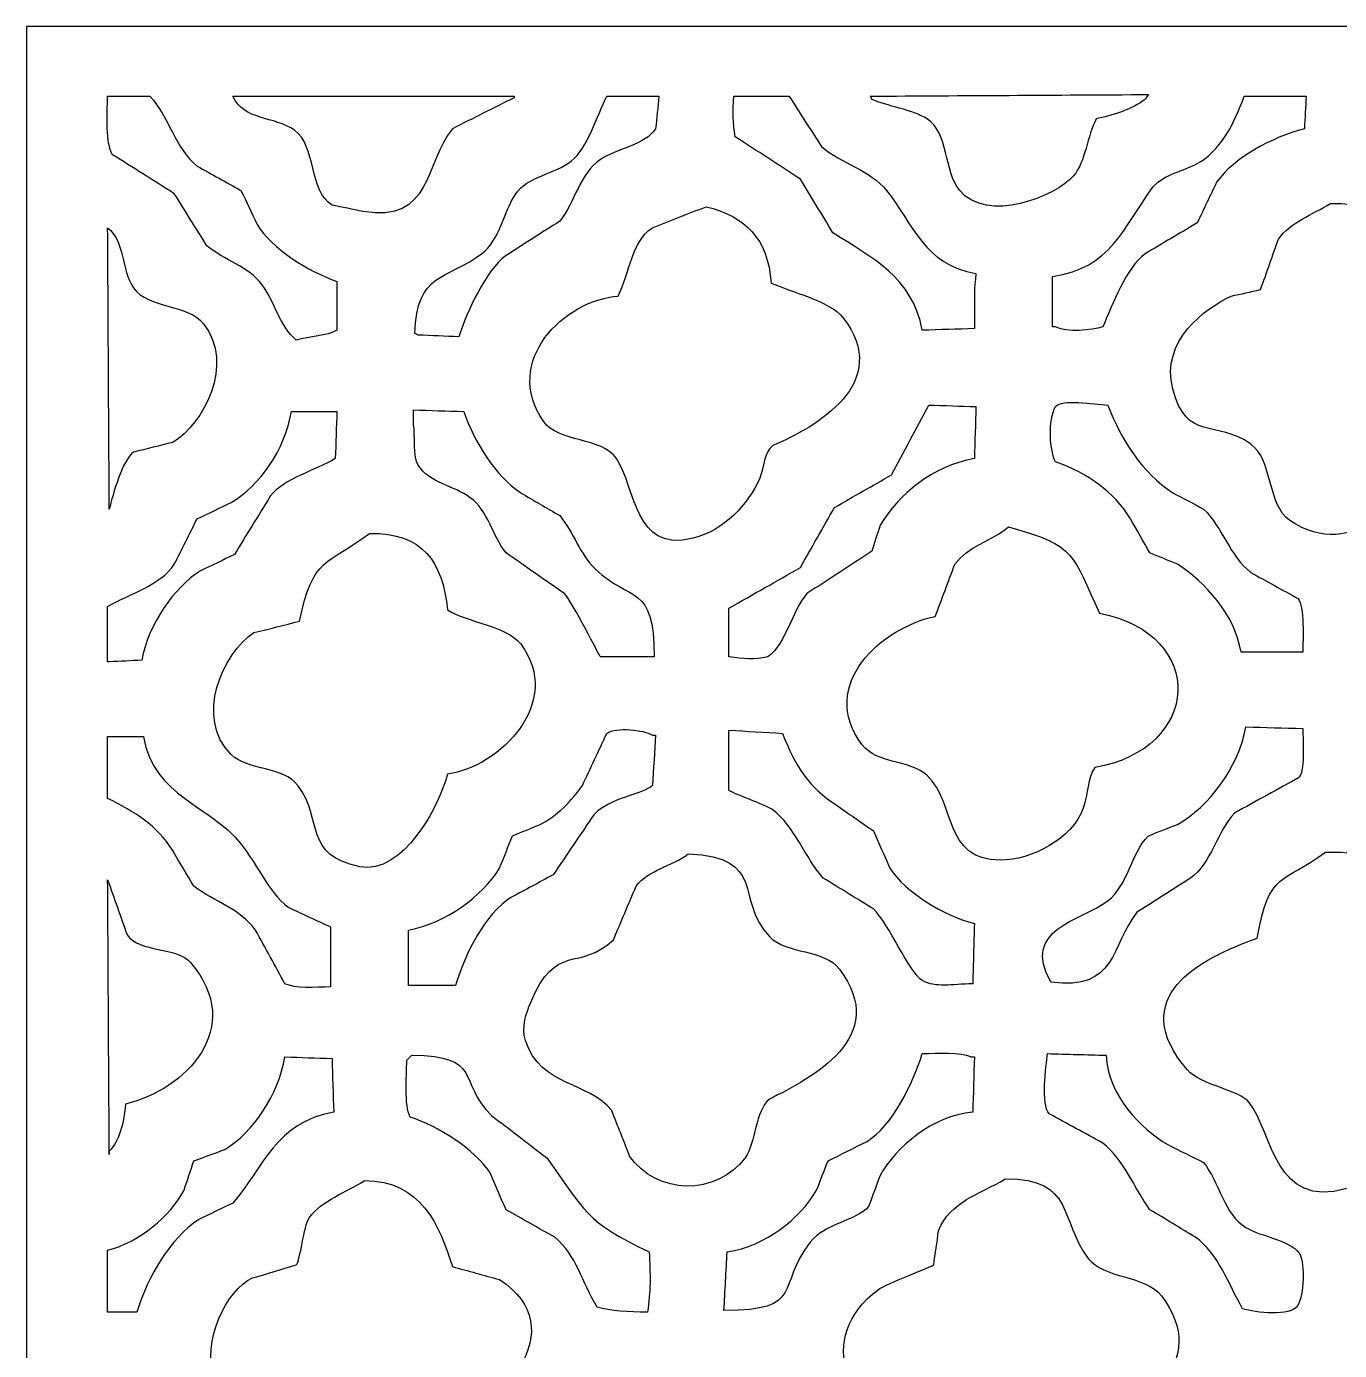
# Model space of a CAD drawing. Header units: centimetres. Extents: x -27.5 to -1.9, y -9.6 to -4.5.
# Drawn here: x -27.473 to -24.982, y -7.04 to -4.528 of the extents above; entities that cross this region are included whole.
import ezdxf

# ---------------------------------------------------------------- set-up
doc = ezdxf.new("R2010")
doc.units = ezdxf.units.CM
doc.header["$MEASUREMENT"] = 0
doc.layers.add('layer 1', color=7, linetype='Continuous')

msp = doc.modelspace()

# ---------------------------------------------------------------- linework, layer by layer
at = {"layer": 'layer 1', "color": 250}
for points, knots in [([(-27.47273, -4.52768), (-27.47273, -4.52768), (-16.31214, -4.52768), (-16.31214, -4.52768), (-16.31214, -4.52768), (-16.31214, -4.52768), (-16.31214, -9.55272), (-16.31214, -9.55272), (-16.31214, -9.55272), (-16.31214, -9.55272), (-27.47273, -9.55272), (-27.47273, -9.55272), (-27.47273, -9.55272), (-27.47273, -9.55272), (-27.47273, -4.52768), (-27.47273, -4.52768)], [0, 0, 0, 0, 0.2, 0.2, 0.2, 0.2, 0.4, 0.4, 0.4, 0.4, 0.6, 0.6, 0.6, 0.6, 1, 1, 1, 1]), ([(-27.31877, -4.65991), (-27.31983, -4.69696), (-27.32319, -4.74808), (-27.30952, -4.77096), (-27.30952, -4.77096), (-27.27045, -4.79563), (-27.23137, -4.82032), (-27.1923, -4.84499), (-27.1923, -4.84499), (-27.17173, -4.87789), (-27.15117, -4.9108), (-27.1306, -4.9437), (-27.1306, -4.9437), (-27.09745, -4.97179), (-27.05175, -4.9826), (-27.02572, -5.01774), (-27.02572, -5.01774), (-27.00104, -5.05106), (-26.99284, -5.09667), (-26.96094, -5.12262), (-26.96094, -5.12262), (-26.93513, -5.11601), (-26.90383, -5.11494), (-26.88382, -5.10411), (-26.88382, -5.10411), (-26.88382, -5.07327), (-26.88382, -5.04241), (-26.88382, -5.01157), (-26.88382, -5.01157), (-26.93695, -4.99294), (-27.008, -4.94936), (-27.03498, -4.9036), (-27.03498, -4.9036), (-27.04526, -4.88201), (-27.05554, -4.86041), (-27.06582, -4.83882), (-27.06582, -4.83882), (-27.09358, -4.8234), (-27.12135, -4.80797), (-27.14911, -4.79255), (-27.14911, -4.79255), (-27.19122, -4.75886), (-27.20198, -4.69904), (-27.23857, -4.65991), (-27.23857, -4.65991), (-27.2653, -4.65991), (-27.29204, -4.65991), (-27.31877, -4.65991)], [0, 0, 0, 0, 0.0769231, 0.0769231, 0.0769231, 0.0769231, 0.1538462, 0.1538462, 0.1538462, 0.1538462, 0.2307692, 0.2307692, 0.2307692, 0.2307692, 0.3076923, 0.3076923, 0.3076923, 0.3076923, 0.3846154, 0.3846154, 0.3846154, 0.3846154, 0.4615385, 0.4615385, 0.4615385, 0.4615385, 0.5384615, 0.5384615, 0.5384615, 0.5384615, 0.6153846, 0.6153846, 0.6153846, 0.6153846, 0.6923077, 0.6923077, 0.6923077, 0.6923077, 0.7692308, 0.7692308, 0.7692308, 0.7692308, 0.8461538, 0.8461538, 0.8461538, 0.8461538, 1, 1, 1, 1]), ([(-27.08125, -4.65991), (-27.06115, -4.70693), (-27.00301, -4.69721), (-26.96403, -4.72469), (-26.96403, -4.72469), (-26.92359, -4.7532), (-26.93624, -4.84115), (-26.89308, -4.86658), (-26.89308, -4.86658), (-26.87354, -4.8707), (-26.854, -4.87481), (-26.83447, -4.87892), (-26.83447, -4.87892), (-26.7032, -4.90138), (-26.71755, -4.78613), (-26.66481, -4.7216), (-26.66481, -4.7216), (-26.62574, -4.70207), (-26.58666, -4.68253), (-26.54759, -4.66299), (-26.54759, -4.66299), (-26.54759, -4.66196), (-26.54759, -4.66094), (-26.54759, -4.65991), (-26.54759, -4.65991), (-26.72546, -4.65991), (-26.90338, -4.65991), (-27.08125, -4.65991)], [0, 0, 0, 0, 0.125, 0.125, 0.125, 0.125, 0.25, 0.25, 0.25, 0.25, 0.375, 0.375, 0.375, 0.375, 0.5, 0.5, 0.5, 0.5, 0.625, 0.625, 0.625, 0.625, 0.75, 0.75, 0.75, 0.75, 1, 1, 1, 1]), ([(-26.27304, -4.65991), (-26.30595, -4.65991), (-26.33886, -4.65991), (-26.37176, -4.65991), (-26.37176, -4.65991), (-26.39099, -4.6975), (-26.40753, -4.75793), (-26.43962, -4.7833), (-26.43962, -4.7833), (-26.46952, -4.80693), (-26.52335, -4.81306), (-26.5445, -4.84499), (-26.5445, -4.84499), (-26.56955, -4.8828), (-26.57392, -4.93227), (-26.60928, -4.95913), (-26.60928, -4.95913), (-26.674, -5.00827), (-26.73388, -4.99325), (-26.73576, -5.11028), (-26.73576, -5.11028), (-26.7337, -5.11131), (-26.73164, -5.11234), (-26.72959, -5.11336), (-26.72959, -5.11336), (-26.70388, -5.11439), (-26.67817, -5.11542), (-26.65247, -5.11645), (-26.65247, -5.11645), (-26.63652, -5.06735), (-26.60151, -4.99101), (-26.56301, -4.96221), (-26.56301, -4.96221), (-26.52908, -4.94062), (-26.49514, -4.91902), (-26.46121, -4.89743), (-26.46121, -4.89743), (-26.43156, -4.85972), (-26.42377, -4.8075), (-26.3841, -4.78021), (-26.3841, -4.78021), (-26.35354, -4.7592), (-26.29893, -4.75282), (-26.27921, -4.7216), (-26.27921, -4.7216), (-26.27716, -4.70104), (-26.2751, -4.68047), (-26.27304, -4.65991)], [0, 0, 0, 0, 0.0769231, 0.0769231, 0.0769231, 0.0769231, 0.1538462, 0.1538462, 0.1538462, 0.1538462, 0.2307692, 0.2307692, 0.2307692, 0.2307692, 0.3076923, 0.3076923, 0.3076923, 0.3076923, 0.3846154, 0.3846154, 0.3846154, 0.3846154, 0.4615385, 0.4615385, 0.4615385, 0.4615385, 0.5384615, 0.5384615, 0.5384615, 0.5384615, 0.6153846, 0.6153846, 0.6153846, 0.6153846, 0.6923077, 0.6923077, 0.6923077, 0.6923077, 0.7692308, 0.7692308, 0.7692308, 0.7692308, 0.8461538, 0.8461538, 0.8461538, 0.8461538, 1, 1, 1, 1]), ([(-26.13115, -4.65991), (-26.13223, -4.6892), (-26.1334, -4.71041), (-26.12806, -4.73703), (-26.12806, -4.73703), (-26.08694, -4.76376), (-26.0458, -4.7905), (-26.00467, -4.81723), (-26.00467, -4.81723), (-25.98411, -4.85116), (-25.96354, -4.8851), (-25.94298, -4.91903), (-25.94298, -4.91903), (-25.86856, -4.96666), (-25.79232, -5.00292), (-25.77332, -5.10411), (-25.77332, -5.10411), (-25.74042, -5.10308), (-25.70751, -5.10205), (-25.67461, -5.10102), (-25.67461, -5.10102), (-25.67461, -5.07635), (-25.67461, -5.05167), (-25.67461, -5.02699), (-25.67461, -5.02699), (-25.67358, -5.01671), (-25.67255, -5.00642), (-25.67152, -4.99614), (-25.67152, -4.99614), (-25.76979, -4.98005), (-25.79082, -4.90198), (-25.84118, -4.83882), (-25.84118, -4.83882), (-25.87203, -4.80013), (-25.92719, -4.78784), (-25.96457, -4.75553), (-25.96457, -4.75553), (-25.98513, -4.72366), (-26.0057, -4.69178), (-26.02627, -4.65991), (-26.02627, -4.65991), (-26.06122, -4.65991), (-26.09619, -4.65991), (-26.13115, -4.65991)], [0, 0, 0, 0, 0.0833333, 0.0833333, 0.0833333, 0.0833333, 0.1666667, 0.1666667, 0.1666667, 0.1666667, 0.25, 0.25, 0.25, 0.25, 0.3333333, 0.3333333, 0.3333333, 0.3333333, 0.4166667, 0.4166667, 0.4166667, 0.4166667, 0.5, 0.5, 0.5, 0.5, 0.5833333, 0.5833333, 0.5833333, 0.5833333, 0.6666667, 0.6666667, 0.6666667, 0.6666667, 0.75, 0.75, 0.75, 0.75, 0.8333333, 0.8333333, 0.8333333, 0.8333333, 1, 1, 1, 1]), ([(-25.34454, -4.65682), (-25.52035, -4.65785), (-25.69622, -4.65888), (-25.87203, -4.65991), (-25.87203, -4.65991), (-25.871, -4.66196), (-25.86997, -4.66402), (-25.86894, -4.66608), (-25.86894, -4.66608), (-25.84172, -4.67841), (-25.79125, -4.68553), (-25.76406, -4.70309), (-25.76406, -4.70309), (-25.72256, -4.72989), (-25.73301, -4.8012), (-25.70237, -4.83882), (-25.70237, -4.83882), (-25.65082, -4.90212), (-25.52064, -4.851), (-25.48644, -4.81106), (-25.48644, -4.81106), (-25.46338, -4.78414), (-25.46075, -4.73529), (-25.44325, -4.70309), (-25.44325, -4.70309), (-25.40247, -4.69346), (-25.37839, -4.68567), (-25.35071, -4.66608), (-25.35071, -4.66608), (-25.34865, -4.66299), (-25.34659, -4.65991), (-25.34454, -4.65682)], [0, 0, 0, 0, 0.1111111, 0.1111111, 0.1111111, 0.1111111, 0.2222222, 0.2222222, 0.2222222, 0.2222222, 0.3333333, 0.3333333, 0.3333333, 0.3333333, 0.4444444, 0.4444444, 0.4444444, 0.4444444, 0.5555556, 0.5555556, 0.5555556, 0.5555556, 0.6666667, 0.6666667, 0.6666667, 0.6666667, 0.7777778, 0.7777778, 0.7777778, 0.7777778, 1, 1, 1, 1]), ([(-25.16254, -4.65991), (-25.18185, -4.71207), (-25.20738, -4.76548), (-25.25508, -4.78947), (-25.25508, -4.78947), (-25.28559, -4.80481), (-25.31944, -4.80962), (-25.33837, -4.83574), (-25.33837, -4.83574), (-25.39157, -4.90914), (-25.41531, -4.9859), (-25.52654, -5.00231), (-25.52654, -5.00231), (-25.52654, -5.03419), (-25.52654, -5.06607), (-25.52654, -5.09794), (-25.52654, -5.09794), (-25.52448, -5.09794), (-25.52242, -5.09794), (-25.52037, -5.09794), (-25.52037, -5.09794), (-25.49809, -5.10917), (-25.45346, -5.10409), (-25.43091, -5.09794), (-25.43091, -5.09794), (-25.4125, -5.05459), (-25.38713, -4.98615), (-25.35071, -4.95913), (-25.35071, -4.95913), (-25.31781, -4.93959), (-25.2849, -4.92005), (-25.252, -4.90052), (-25.252, -4.90052), (-25.23966, -4.87481), (-25.22732, -4.8491), (-25.21498, -4.8234), (-25.21498, -4.8234), (-25.18235, -4.77617), (-25.11066, -4.73841), (-25.0484, -4.7216), (-25.0484, -4.7216), (-25.04737, -4.70104), (-25.04635, -4.68047), (-25.04532, -4.65991), (-25.04532, -4.65991), (-25.08439, -4.65991), (-25.12347, -4.65991), (-25.16254, -4.65991)], [0, 0, 0, 0, 0.0769231, 0.0769231, 0.0769231, 0.0769231, 0.1538462, 0.1538462, 0.1538462, 0.1538462, 0.2307692, 0.2307692, 0.2307692, 0.2307692, 0.3076923, 0.3076923, 0.3076923, 0.3076923, 0.3846154, 0.3846154, 0.3846154, 0.3846154, 0.4615385, 0.4615385, 0.4615385, 0.4615385, 0.5384615, 0.5384615, 0.5384615, 0.5384615, 0.6153846, 0.6153846, 0.6153846, 0.6153846, 0.6923077, 0.6923077, 0.6923077, 0.6923077, 0.7692308, 0.7692308, 0.7692308, 0.7692308, 0.8461538, 0.8461538, 0.8461538, 0.8461538, 1, 1, 1, 1]), ([(-26.18359, -4.86967), (-26.21752, -4.88304), (-26.25146, -4.8964), (-26.28538, -4.90977), (-26.28538, -4.90977), (-26.32571, -4.93627), (-26.32795, -4.99446), (-26.35016, -5.03933), (-26.35016, -5.03933), (-26.45298, -5.04689), (-26.57075, -5.16286), (-26.49206, -5.27685), (-26.49206, -5.27685), (-26.46359, -5.3181), (-26.38153, -5.30628), (-26.35325, -5.3478), (-26.35325, -5.3478), (-26.31674, -5.40141), (-26.32132, -5.52745), (-26.20827, -5.49896), (-26.20827, -5.49896), (-26.14937, -5.48411), (-26.10427, -5.43588), (-26.08179, -5.38482), (-26.08179, -5.38482), (-26.0723, -5.36327), (-26.07465, -5.33629), (-26.05711, -5.32313), (-26.05711, -5.32313), (-25.9749, -5.28831), (-25.82778, -5.20338), (-25.92447, -5.07943), (-25.92447, -5.07943), (-25.94791, -5.04938), (-26.02488, -5.03023), (-26.0602, -5.01465), (-26.0602, -5.01465), (-26.06591, -4.92911), (-26.11049, -4.88747), (-26.18359, -4.86967)], [0, 0, 0, 0, 0.0909091, 0.0909091, 0.0909091, 0.0909091, 0.1818182, 0.1818182, 0.1818182, 0.1818182, 0.2727273, 0.2727273, 0.2727273, 0.2727273, 0.3636364, 0.3636364, 0.3636364, 0.3636364, 0.4545455, 0.4545455, 0.4545455, 0.4545455, 0.5454545, 0.5454545, 0.5454545, 0.5454545, 0.6363636, 0.6363636, 0.6363636, 0.6363636, 0.7272727, 0.7272727, 0.7272727, 0.7272727, 0.8181818, 0.8181818, 0.8181818, 0.8181818, 1, 1, 1, 1]), ([(-24.99905, -4.8635), (-25.03259, -4.88447), (-25.07582, -4.89927), (-25.09776, -4.93136), (-25.09776, -4.93136), (-25.10907, -4.96324), (-25.12038, -4.99512), (-25.13169, -5.02699), (-25.13169, -5.02699), (-25.1502, -5.0311), (-25.16871, -5.03522), (-25.18722, -5.03933), (-25.18722, -5.03933), (-25.23676, -5.06237), (-25.32164, -5.12411), (-25.29827, -5.21516), (-25.29827, -5.21516), (-25.27218, -5.3168), (-25.21606, -5.27309), (-25.1502, -5.32004), (-25.1502, -5.32004), (-25.10798, -5.35014), (-25.11934, -5.43559), (-25.07616, -5.46502), (-25.07616, -5.46502), (-24.95395, -5.54834), (-24.85084, -5.42002), (-24.83247, -5.32004), (-24.83247, -5.32004), (-24.79854, -5.30873), (-24.7646, -5.29742), (-24.73067, -5.28611), (-24.73067, -5.28611), (-24.65615, -5.23556), (-24.65097, -5.10409), (-24.72759, -5.05167), (-24.72759, -5.05167), (-24.75741, -5.04036), (-24.78723, -5.02905), (-24.81705, -5.01774), (-24.81705, -5.01774), (-24.83329, -4.92474), (-24.88391, -4.861), (-24.99905, -4.8635)], [0, 0, 0, 0, 0.0833333, 0.0833333, 0.0833333, 0.0833333, 0.1666667, 0.1666667, 0.1666667, 0.1666667, 0.25, 0.25, 0.25, 0.25, 0.3333333, 0.3333333, 0.3333333, 0.3333333, 0.4166667, 0.4166667, 0.4166667, 0.4166667, 0.5, 0.5, 0.5, 0.5, 0.5833333, 0.5833333, 0.5833333, 0.5833333, 0.6666667, 0.6666667, 0.6666667, 0.6666667, 0.75, 0.75, 0.75, 0.75, 0.8333333, 0.8333333, 0.8333333, 0.8333333, 1, 1, 1, 1]), ([(-27.31877, -4.90977), (-27.31774, -5.08764), (-27.31672, -5.26556), (-27.31569, -5.44343), (-27.31569, -5.44343), (-27.30825, -5.41522), (-27.29145, -5.35084), (-27.26942, -5.33546), (-27.26942, -5.33546), (-27.24474, -5.3293), (-27.22006, -5.32313), (-27.19538, -5.31696), (-27.19538, -5.31696), (-27.13722, -5.283), (-27.07678, -5.16839), (-27.13677, -5.09177), (-27.13677, -5.09177), (-27.1658, -5.0547), (-27.24211, -5.06327), (-27.26942, -5.02391), (-27.26942, -5.02391), (-27.29417, -4.98822), (-27.28518, -4.93635), (-27.31877, -4.90977)], [0, 0, 0, 0, 0.1428571, 0.1428571, 0.1428571, 0.1428571, 0.2857143, 0.2857143, 0.2857143, 0.2857143, 0.4285714, 0.4285714, 0.4285714, 0.4285714, 0.5714286, 0.5714286, 0.5714286, 0.5714286, 0.7142857, 0.7142857, 0.7142857, 0.7142857, 1, 1, 1, 1]), ([(-25.67152, -5.24909), (-25.70134, -5.24806), (-25.73116, -5.24704), (-25.76098, -5.24601), (-25.76098, -5.24601), (-25.78463, -5.29022), (-25.80828, -5.33444), (-25.83193, -5.37865), (-25.83193, -5.37865), (-25.86791, -5.39921), (-25.90391, -5.41978), (-25.93989, -5.44035), (-25.93989, -5.44035), (-25.96148, -5.47839), (-25.98308, -5.51644), (-26.00467, -5.55448), (-26.00467, -5.55448), (-26.04991, -5.58018), (-26.09516, -5.6059), (-26.1404, -5.6316), (-26.1404, -5.6316), (-26.1404, -5.66244), (-26.1404, -5.6933), (-26.1404, -5.72414), (-26.1404, -5.72414), (-26.11212, -5.72727), (-26.09228, -5.72965), (-26.06637, -5.72414), (-26.06637, -5.72414), (-26.0301, -5.69593), (-26.02192, -5.63867), (-25.99233, -5.60384), (-25.99233, -5.60384), (-25.95121, -5.57711), (-25.91007, -5.55036), (-25.86894, -5.52363), (-25.86894, -5.52363), (-25.8638, -5.50718), (-25.85866, -5.49073), (-25.85352, -5.47428), (-25.85352, -5.47428), (-25.81742, -5.41528), (-25.75531, -5.36207), (-25.67461, -5.3478), (-25.67461, -5.3478), (-25.67358, -5.3149), (-25.67255, -5.28199), (-25.67152, -5.24909)], [0, 0, 0, 0, 0.0769231, 0.0769231, 0.0769231, 0.0769231, 0.1538462, 0.1538462, 0.1538462, 0.1538462, 0.2307692, 0.2307692, 0.2307692, 0.2307692, 0.3076923, 0.3076923, 0.3076923, 0.3076923, 0.3846154, 0.3846154, 0.3846154, 0.3846154, 0.4615385, 0.4615385, 0.4615385, 0.4615385, 0.5384615, 0.5384615, 0.5384615, 0.5384615, 0.6153846, 0.6153846, 0.6153846, 0.6153846, 0.6923077, 0.6923077, 0.6923077, 0.6923077, 0.7692308, 0.7692308, 0.7692308, 0.7692308, 0.8461538, 0.8461538, 0.8461538, 0.8461538, 1, 1, 1, 1]), ([(-25.05149, -5.71489), (-25.05134, -5.69278), (-25.0482, -5.6266), (-25.06074, -5.61309), (-25.06074, -5.61309), (-25.09056, -5.59664), (-25.12038, -5.58018), (-25.1502, -5.56374), (-25.1502, -5.56374), (-25.18968, -5.53252), (-25.20414, -5.47831), (-25.23966, -5.44343), (-25.23966, -5.44343), (-25.25919, -5.43315), (-25.27873, -5.42286), (-25.29827, -5.41258), (-25.29827, -5.41258), (-25.35574, -5.37542), (-25.39472, -5.31396), (-25.42166, -5.24601), (-25.42166, -5.24601), (-25.44986, -5.24442), (-25.50843, -5.23407), (-25.52037, -5.24909), (-25.52037, -5.24909), (-25.53513, -5.2737), (-25.53186, -5.3352), (-25.52037, -5.35397), (-25.52037, -5.35397), (-25.45813, -5.37621), (-25.41078, -5.40976), (-25.37847, -5.46194), (-25.37847, -5.46194), (-25.36613, -5.48353), (-25.35379, -5.50513), (-25.34145, -5.52672), (-25.34145, -5.52672), (-25.32397, -5.53392), (-25.30649, -5.54111), (-25.28901, -5.54831), (-25.28901, -5.54831), (-25.23786, -5.58111), (-25.18027, -5.64356), (-25.16871, -5.71489), (-25.16871, -5.71489), (-25.12964, -5.71489), (-25.09056, -5.71489), (-25.05149, -5.71489)], [0, 0, 0, 0, 0.0769231, 0.0769231, 0.0769231, 0.0769231, 0.1538462, 0.1538462, 0.1538462, 0.1538462, 0.2307692, 0.2307692, 0.2307692, 0.2307692, 0.3076923, 0.3076923, 0.3076923, 0.3076923, 0.3846154, 0.3846154, 0.3846154, 0.3846154, 0.4615385, 0.4615385, 0.4615385, 0.4615385, 0.5384615, 0.5384615, 0.5384615, 0.5384615, 0.6153846, 0.6153846, 0.6153846, 0.6153846, 0.6923077, 0.6923077, 0.6923077, 0.6923077, 0.7692308, 0.7692308, 0.7692308, 0.7692308, 0.8461538, 0.8461538, 0.8461538, 0.8461538, 1, 1, 1, 1]), ([(-26.88382, -5.25835), (-26.91261, -5.25835), (-26.94141, -5.25835), (-26.9702, -5.25835), (-26.9702, -5.25835), (-26.98211, -5.33147), (-27.03063, -5.3985), (-27.08433, -5.43109), (-27.08433, -5.43109), (-27.10592, -5.44137), (-27.12752, -5.45166), (-27.14911, -5.46194), (-27.14911, -5.46194), (-27.1635, -5.49073), (-27.1779, -5.51952), (-27.1923, -5.54831), (-27.1923, -5.54831), (-27.21986, -5.58875), (-27.27565, -5.60351), (-27.31877, -5.62851), (-27.31877, -5.62851), (-27.31877, -5.66347), (-27.31877, -5.69844), (-27.31877, -5.7334), (-27.31877, -5.7334), (-27.31774, -5.7334), (-27.31672, -5.7334), (-27.31569, -5.7334), (-27.31569, -5.7334), (-27.29512, -5.73237), (-27.27456, -5.73134), (-27.25399, -5.73031), (-27.25399, -5.73031), (-27.24197, -5.66291), (-27.19253, -5.59183), (-27.14294, -5.56065), (-27.14294, -5.56065), (-27.12135, -5.55037), (-27.09975, -5.54008), (-27.07816, -5.5298), (-27.07816, -5.5298), (-27.05554, -5.49279), (-27.03292, -5.45577), (-27.0103, -5.41875), (-27.0103, -5.41875), (-26.98342, -5.38536), (-26.92482, -5.36979), (-26.88691, -5.3478), (-26.88691, -5.3478), (-26.88588, -5.31799), (-26.88485, -5.28816), (-26.88382, -5.25835)], [0, 0, 0, 0, 0.0714286, 0.0714286, 0.0714286, 0.0714286, 0.1428571, 0.1428571, 0.1428571, 0.1428571, 0.2142857, 0.2142857, 0.2142857, 0.2142857, 0.2857143, 0.2857143, 0.2857143, 0.2857143, 0.3571429, 0.3571429, 0.3571429, 0.3571429, 0.4285714, 0.4285714, 0.4285714, 0.4285714, 0.5, 0.5, 0.5, 0.5, 0.5714286, 0.5714286, 0.5714286, 0.5714286, 0.6428571, 0.6428571, 0.6428571, 0.6428571, 0.7142857, 0.7142857, 0.7142857, 0.7142857, 0.7857143, 0.7857143, 0.7857143, 0.7857143, 0.8571429, 0.8571429, 0.8571429, 0.8571429, 1, 1, 1, 1]), ([(-26.2823, -5.72414), (-26.28158, -5.58266), (-26.3272, -5.62139), (-26.39335, -5.55757), (-26.39335, -5.55757), (-26.4232, -5.52876), (-26.4345, -5.48824), (-26.46121, -5.45577), (-26.46121, -5.45577), (-26.48589, -5.44138), (-26.51057, -5.42698), (-26.53525, -5.41258), (-26.53525, -5.41258), (-26.58277, -5.38124), (-26.62307, -5.3163), (-26.64321, -5.25835), (-26.64321, -5.25835), (-26.67509, -5.25732), (-26.70697, -5.25629), (-26.73884, -5.25526), (-26.73884, -5.25526), (-26.73884, -5.26451), (-26.73884, -5.27377), (-26.73884, -5.28302), (-26.73884, -5.28302), (-26.73428, -5.30293), (-26.74039, -5.34545), (-26.72959, -5.36014), (-26.72959, -5.36014), (-26.7095, -5.39361), (-26.66179, -5.39896), (-26.63087, -5.42184), (-26.63087, -5.42184), (-26.5969, -5.44698), (-26.58908, -5.49337), (-26.56301, -5.52672), (-26.56301, -5.52672), (-26.526, -5.55242), (-26.48897, -5.57813), (-26.45196, -5.60384), (-26.45196, -5.60384), (-26.43835, -5.61907), (-26.3841, -5.72414), (-26.3841, -5.72414), (-26.3841, -5.72414), (-26.35017, -5.72414), (-26.31623, -5.72414), (-26.2823, -5.72414)], [0, 0, 0, 0, 0.0769231, 0.0769231, 0.0769231, 0.0769231, 0.1538462, 0.1538462, 0.1538462, 0.1538462, 0.2307692, 0.2307692, 0.2307692, 0.2307692, 0.3076923, 0.3076923, 0.3076923, 0.3076923, 0.3846154, 0.3846154, 0.3846154, 0.3846154, 0.4615385, 0.4615385, 0.4615385, 0.4615385, 0.5384615, 0.5384615, 0.5384615, 0.5384615, 0.6153846, 0.6153846, 0.6153846, 0.6153846, 0.6923077, 0.6923077, 0.6923077, 0.6923077, 0.7692308, 0.7692308, 0.7692308, 0.7692308, 0.8461538, 0.8461538, 0.8461538, 0.8461538, 1, 1, 1, 1]), ([(-26.82213, -5.4897), (-26.90272, -5.5499), (-26.9295, -5.53293), (-26.95477, -5.65628), (-26.95477, -5.65628), (-26.98356, -5.66347), (-27.01236, -5.67067), (-27.04115, -5.67787), (-27.04115, -5.67787), (-27.10026, -5.71572), (-27.155, -5.84028), (-27.08433, -5.90923), (-27.08433, -5.90923), (-27.05237, -5.94041), (-26.98489, -5.93135), (-26.95786, -5.96784), (-26.95786, -5.96784), (-26.90867, -6.03422), (-26.94808, -6.10026), (-26.84064, -6.12207), (-26.84064, -6.12207), (-26.75867, -6.13871), (-26.68874, -6.00533), (-26.67406, -5.94624), (-26.67406, -5.94624), (-26.57478, -5.93344), (-26.45235, -5.80901), (-26.53525, -5.69946), (-26.53525, -5.69946), (-26.56161, -5.66463), (-26.63755, -5.65858), (-26.67406, -5.63468), (-26.67406, -5.63468), (-26.68374, -5.54344), (-26.7201, -5.48833), (-26.82213, -5.4897)], [0, 0, 0, 0, 0.1, 0.1, 0.1, 0.1, 0.2, 0.2, 0.2, 0.2, 0.3, 0.3, 0.3, 0.3, 0.4, 0.4, 0.4, 0.4, 0.5, 0.5, 0.5, 0.5, 0.6, 0.6, 0.6, 0.6, 0.7, 0.7, 0.7, 0.7, 0.8, 0.8, 0.8, 0.8, 1, 1, 1, 1]), ([(-25.60983, -5.47736), (-25.64183, -5.50377), (-25.68757, -5.51417), (-25.71162, -5.54831), (-25.71162, -5.54831), (-25.72396, -5.58121), (-25.7363, -5.61412), (-25.74864, -5.64702), (-25.74864, -5.64702), (-25.84896, -5.66782), (-25.97336, -5.77644), (-25.88745, -5.89072), (-25.88745, -5.89072), (-25.86015, -5.92704), (-25.79688, -5.91888), (-25.76406, -5.94933), (-25.76406, -5.94933), (-25.70879, -6.0006), (-25.73436, -6.1096), (-25.62525, -6.10973), (-25.62525, -6.10973), (-25.56658, -6.10981), (-25.48812, -6.06877), (-25.46793, -6.01102), (-25.46793, -6.01102), (-25.458, -5.98263), (-25.46051, -5.95487), (-25.44633, -5.9339), (-25.44633, -5.9339), (-25.24395, -5.89938), (-25.23134, -5.68173), (-25.43708, -5.64085), (-25.43708, -5.64085), (-25.49022, -5.53057), (-25.47705, -5.51336), (-25.60983, -5.47736)], [0, 0, 0, 0, 0.1, 0.1, 0.1, 0.1, 0.2, 0.2, 0.2, 0.2, 0.3, 0.3, 0.3, 0.3, 0.4, 0.4, 0.4, 0.4, 0.5, 0.5, 0.5, 0.5, 0.6, 0.6, 0.6, 0.6, 0.7, 0.7, 0.7, 0.7, 0.8, 0.8, 0.8, 0.8, 1, 1, 1, 1]), ([(-27.31877, -5.87529), (-27.31877, -5.91436), (-27.31877, -5.95344), (-27.31877, -5.99251), (-27.31877, -5.99251), (-27.26691, -6.01786), (-27.22546, -6.04432), (-27.19538, -6.09123), (-27.19538, -6.09123), (-27.18202, -6.11384), (-27.16865, -6.13647), (-27.15528, -6.15909), (-27.15528, -6.15909), (-27.11387, -6.1894), (-27.0686, -6.20168), (-27.03806, -6.24238), (-27.03806, -6.24238), (-27.01955, -6.27631), (-27.00104, -6.31025), (-26.98254, -6.34417), (-26.98254, -6.34417), (-26.96293, -6.35364), (-26.92493, -6.35097), (-26.89616, -6.35034), (-26.89616, -6.35034), (-26.89616, -6.3123), (-26.89616, -6.27425), (-26.89616, -6.23621), (-26.89616, -6.23621), (-26.92289, -6.22387), (-26.94963, -6.21153), (-26.97637, -6.19919), (-26.97637, -6.19919), (-27.01507, -6.16779), (-27.03482, -6.11819), (-27.06582, -6.07889), (-27.06582, -6.07889), (-27.12435, -6.0047), (-27.23116, -5.99006), (-27.25091, -5.87529), (-27.25091, -5.87529), (-27.27353, -5.87529), (-27.29615, -5.87529), (-27.31877, -5.87529)], [0, 0, 0, 0, 0.0833333, 0.0833333, 0.0833333, 0.0833333, 0.1666667, 0.1666667, 0.1666667, 0.1666667, 0.25, 0.25, 0.25, 0.25, 0.3333333, 0.3333333, 0.3333333, 0.3333333, 0.4166667, 0.4166667, 0.4166667, 0.4166667, 0.5, 0.5, 0.5, 0.5, 0.5833333, 0.5833333, 0.5833333, 0.5833333, 0.6666667, 0.6666667, 0.6666667, 0.6666667, 0.75, 0.75, 0.75, 0.75, 0.8333333, 0.8333333, 0.8333333, 0.8333333, 1, 1, 1, 1]), ([(-26.74809, -6.34726), (-26.71828, -6.34726), (-26.68845, -6.34726), (-26.65864, -6.34726), (-26.65864, -6.34726), (-26.63944, -6.28504), (-26.60375, -6.21277), (-26.55376, -6.18068), (-26.55376, -6.18068), (-26.52702, -6.16629), (-26.50028, -6.15189), (-26.47355, -6.1375), (-26.47355, -6.1375), (-26.44785, -6.09946), (-26.42214, -6.0614), (-26.39643, -6.02336), (-26.39643, -6.02336), (-26.36607, -5.99088), (-26.30309, -5.98526), (-26.28538, -5.96784), (-26.28538, -5.96784), (-26.28333, -5.93596), (-26.28127, -5.90408), (-26.27921, -5.87221), (-26.27921, -5.87221), (-26.28127, -5.87221), (-26.28333, -5.87221), (-26.28538, -5.87221), (-26.28538, -5.87221), (-26.30243, -5.86251), (-26.35282, -5.8564), (-26.37176, -5.86912), (-26.37176, -5.86912), (-26.38718, -5.90203), (-26.40261, -5.93494), (-26.41803, -5.96784), (-26.41803, -5.96784), (-26.4357, -5.994), (-26.4687, -6.02817), (-26.49823, -6.04187), (-26.49823, -6.04187), (-26.51571, -6.04907), (-26.53319, -6.05627), (-26.55067, -6.06346), (-26.55067, -6.06346), (-26.5589, -6.08403), (-26.56712, -6.10459), (-26.57535, -6.12516), (-26.57535, -6.12516), (-26.60799, -6.17805), (-26.67723, -6.22915), (-26.74809, -6.24238), (-26.74809, -6.24238), (-26.74809, -6.27733), (-26.74809, -6.3123), (-26.74809, -6.34726)], [0, 0, 0, 0, 0.0666667, 0.0666667, 0.0666667, 0.0666667, 0.1333333, 0.1333333, 0.1333333, 0.1333333, 0.2, 0.2, 0.2, 0.2, 0.2666667, 0.2666667, 0.2666667, 0.2666667, 0.3333333, 0.3333333, 0.3333333, 0.3333333, 0.4, 0.4, 0.4, 0.4, 0.4666667, 0.4666667, 0.4666667, 0.4666667, 0.5333333, 0.5333333, 0.5333333, 0.5333333, 0.6, 0.6, 0.6, 0.6, 0.6666667, 0.6666667, 0.6666667, 0.6666667, 0.7333333, 0.7333333, 0.7333333, 0.7333333, 0.8, 0.8, 0.8, 0.8, 0.8666667, 0.8666667, 0.8666667, 0.8666667, 1, 1, 1, 1]), ([(-26.1404, -5.86295), (-26.1404, -5.901), (-26.1404, -5.93905), (-26.1404, -5.97709), (-26.1404, -5.97709), (-26.13685, -5.98154), (-26.06839, -6.00542), (-26.05711, -6.01411), (-26.05711, -6.01411), (-26.01483, -6.04667), (-25.99639, -6.10341), (-25.96149, -6.14367), (-25.96149, -6.14367), (-25.92961, -6.1632), (-25.89773, -6.18274), (-25.86586, -6.20228), (-25.86586, -6.20228), (-25.83579, -6.23147), (-25.79971, -6.32112), (-25.77332, -6.338), (-25.77332, -6.338), (-25.74779, -6.35262), (-25.71806, -6.34493), (-25.67769, -6.34417), (-25.67769, -6.34417), (-25.67666, -6.30613), (-25.67563, -6.26808), (-25.67461, -6.23004), (-25.67461, -6.23004), (-25.73467, -6.21432), (-25.80414, -6.17117), (-25.83501, -6.12516), (-25.83501, -6.12516), (-25.84529, -6.10151), (-25.85558, -6.07786), (-25.86586, -6.05421), (-25.86586, -6.05421), (-25.88951, -6.03776), (-25.91316, -6.0213), (-25.93681, -6.00485), (-25.93681, -6.00485), (-25.98932, -5.97086), (-26.01364, -5.93194), (-26.0386, -5.86912), (-26.0386, -5.86912), (-26.07253, -5.86707), (-26.10647, -5.86501), (-26.1404, -5.86295)], [0, 0, 0, 0, 0.0769231, 0.0769231, 0.0769231, 0.0769231, 0.1538462, 0.1538462, 0.1538462, 0.1538462, 0.2307692, 0.2307692, 0.2307692, 0.2307692, 0.3076923, 0.3076923, 0.3076923, 0.3076923, 0.3846154, 0.3846154, 0.3846154, 0.3846154, 0.4615385, 0.4615385, 0.4615385, 0.4615385, 0.5384615, 0.5384615, 0.5384615, 0.5384615, 0.6153846, 0.6153846, 0.6153846, 0.6153846, 0.6923077, 0.6923077, 0.6923077, 0.6923077, 0.7692308, 0.7692308, 0.7692308, 0.7692308, 0.8461538, 0.8461538, 0.8461538, 0.8461538, 1, 1, 1, 1]), ([(-25.15945, -5.85679), (-25.17431, -5.93515), (-25.22918, -6.00758), (-25.28901, -6.04187), (-25.28901, -6.04187), (-25.30752, -6.04907), (-25.32603, -6.05627), (-25.34454, -6.06346), (-25.34454, -6.06346), (-25.37843, -6.09818), (-25.38224, -6.15725), (-25.42166, -6.18685), (-25.42166, -6.18685), (-25.47436, -6.22644), (-25.58615, -6.23948), (-25.52962, -6.34109), (-25.52962, -6.34109), (-25.40346, -6.3579), (-25.41653, -6.27261), (-25.36613, -6.20845), (-25.36613, -6.20845), (-25.3322, -6.18685), (-25.29826, -6.16526), (-25.26433, -6.14367), (-25.26433, -6.14367), (-25.22521, -6.11551), (-25.21422, -6.05481), (-25.18105, -6.02028), (-25.18105, -6.02028), (-25.13992, -5.99766), (-25.09878, -5.97503), (-25.05766, -5.95241), (-25.05766, -5.95241), (-25.04623, -5.93239), (-25.0522, -5.88061), (-25.05149, -5.85987), (-25.05149, -5.85987), (-25.08747, -5.85884), (-25.12347, -5.85781), (-25.15945, -5.85679)], [0, 0, 0, 0, 0.0909091, 0.0909091, 0.0909091, 0.0909091, 0.1818182, 0.1818182, 0.1818182, 0.1818182, 0.2727273, 0.2727273, 0.2727273, 0.2727273, 0.3636364, 0.3636364, 0.3636364, 0.3636364, 0.4545455, 0.4545455, 0.4545455, 0.4545455, 0.5454545, 0.5454545, 0.5454545, 0.5454545, 0.6363636, 0.6363636, 0.6363636, 0.6363636, 0.7272727, 0.7272727, 0.7272727, 0.7272727, 0.8181818, 0.8181818, 0.8181818, 0.8181818, 1, 1, 1, 1]), ([(-26.21752, -6.09739), (-26.24783, -6.12207), (-26.293, -6.12741), (-26.31623, -6.15909), (-26.31623, -6.15909), (-26.33062, -6.19302), (-26.34502, -6.22696), (-26.35942, -6.26089), (-26.35942, -6.26089), (-26.42462, -6.32236), (-26.4681, -6.26281), (-26.51674, -6.38119), (-26.51674, -6.38119), (-26.52409, -6.39909), (-26.53477, -6.42519), (-26.52599, -6.45214), (-26.52599, -6.45214), (-26.49728, -6.54027), (-26.40596, -6.5293), (-26.3625, -6.58478), (-26.3625, -6.58478), (-26.35119, -6.61357), (-26.33988, -6.64237), (-26.32857, -6.67116), (-26.32857, -6.67116), (-26.27836, -6.74536), (-26.16254, -6.74757), (-26.10955, -6.67424), (-26.10955, -6.67424), (-26.08793, -6.64431), (-26.09136, -6.58643), (-26.06328, -6.56319), (-26.06328, -6.56319), (-25.98449, -6.52355), (-25.83256, -6.44567), (-25.93064, -6.31641), (-25.93064, -6.31641), (-25.9597, -6.27811), (-26.03088, -6.2887), (-26.06328, -6.25472), (-26.06328, -6.25472), (-26.13065, -6.18407), (-26.06613, -6.10474), (-26.21752, -6.09739)], [0, 0, 0, 0, 0.0833333, 0.0833333, 0.0833333, 0.0833333, 0.1666667, 0.1666667, 0.1666667, 0.1666667, 0.25, 0.25, 0.25, 0.25, 0.3333333, 0.3333333, 0.3333333, 0.3333333, 0.4166667, 0.4166667, 0.4166667, 0.4166667, 0.5, 0.5, 0.5, 0.5, 0.5833333, 0.5833333, 0.5833333, 0.5833333, 0.6666667, 0.6666667, 0.6666667, 0.6666667, 0.75, 0.75, 0.75, 0.75, 0.8333333, 0.8333333, 0.8333333, 0.8333333, 1, 1, 1, 1]), ([(-25.0083, -6.09431), (-25.0899, -6.15485), (-25.11567, -6.1287), (-25.13786, -6.2578), (-25.13786, -6.2578), (-25.24818, -6.29661), (-25.38823, -6.37037), (-25.2705, -6.50766), (-25.2705, -6.50766), (-25.24481, -6.53762), (-25.17161, -6.54538), (-25.15328, -6.56936), (-25.15328, -6.56936), (-25.10711, -6.62977), (-25.10594, -6.77222), (-24.9682, -6.73285), (-24.9682, -6.73285), (-24.8894, -6.71033), (-24.86794, -6.62706), (-24.83247, -6.56011), (-24.83247, -6.56011), (-24.72753, -6.5355), (-24.60164, -6.41151), (-24.70291, -6.30099), (-24.70291, -6.30099), (-24.73283, -6.26834), (-24.8038, -6.27608), (-24.83247, -6.24238), (-24.83247, -6.24238), (-24.8998, -6.16323), (-24.8406, -6.09248), (-25.0083, -6.09431)], [0, 0, 0, 0, 0.1111111, 0.1111111, 0.1111111, 0.1111111, 0.2222222, 0.2222222, 0.2222222, 0.2222222, 0.3333333, 0.3333333, 0.3333333, 0.3333333, 0.4444444, 0.4444444, 0.4444444, 0.4444444, 0.5555556, 0.5555556, 0.5555556, 0.5555556, 0.6666667, 0.6666667, 0.6666667, 0.6666667, 0.7777778, 0.7777778, 0.7777778, 0.7777778, 1, 1, 1, 1]), ([(-27.31877, -6.14675), (-27.31774, -6.32051), (-27.31672, -6.49431), (-27.31569, -6.66807), (-27.31569, -6.66807), (-27.31569, -6.66601), (-27.31569, -6.66396), (-27.31569, -6.6619), (-27.31569, -6.6619), (-27.29631, -6.64245), (-27.28778, -6.6079), (-27.28484, -6.57244), (-27.28484, -6.57244), (-27.1713, -6.54576), (-27.05576, -6.42765), (-27.16145, -6.30407), (-27.16145, -6.30407), (-27.18769, -6.27339), (-27.25829, -6.2854), (-27.28176, -6.25163), (-27.28176, -6.25163), (-27.29409, -6.21667), (-27.30643, -6.18171), (-27.31877, -6.14675)], [0, 0, 0, 0, 0.1428571, 0.1428571, 0.1428571, 0.1428571, 0.2857143, 0.2857143, 0.2857143, 0.2857143, 0.4285714, 0.4285714, 0.4285714, 0.4285714, 0.5714286, 0.5714286, 0.5714286, 0.5714286, 0.7142857, 0.7142857, 0.7142857, 0.7142857, 1, 1, 1, 1]), ([(-26.74193, -6.4799), (-26.74501, -6.48299), (-26.74809, -6.48607), (-26.75118, -6.48916), (-26.75118, -6.48916), (-26.75203, -6.523), (-26.75611, -6.57347), (-26.74501, -6.59712), (-26.74501, -6.59712), (-26.69252, -6.61412), (-26.62187, -6.6589), (-26.59386, -6.702), (-26.59386, -6.702), (-26.58358, -6.72565), (-26.57329, -6.7493), (-26.56301, -6.77295), (-26.56301, -6.77295), (-26.53217, -6.79043), (-26.50131, -6.80791), (-26.47047, -6.82539), (-26.47047, -6.82539), (-26.42871, -6.85891), (-26.41942, -6.91091), (-26.39026, -6.95804), (-26.39026, -6.95804), (-26.36385, -6.96539), (-26.33151, -6.9676), (-26.29464, -6.96729), (-26.29464, -6.96729), (-26.28852, -6.92843), (-26.28913, -6.89548), (-26.29155, -6.85316), (-26.29155, -6.85316), (-26.41384, -6.7953), (-26.41249, -6.77507), (-26.48589, -6.67424), (-26.48589, -6.67424), (-26.52085, -6.64751), (-26.55582, -6.62077), (-26.59077, -6.59404), (-26.59077, -6.59404), (-26.65675, -6.52828), (-26.60563, -6.48112), (-26.74193, -6.4799)], [0, 0, 0, 0, 0.0833333, 0.0833333, 0.0833333, 0.0833333, 0.1666667, 0.1666667, 0.1666667, 0.1666667, 0.25, 0.25, 0.25, 0.25, 0.3333333, 0.3333333, 0.3333333, 0.3333333, 0.4166667, 0.4166667, 0.4166667, 0.4166667, 0.5, 0.5, 0.5, 0.5, 0.5833333, 0.5833333, 0.5833333, 0.5833333, 0.6666667, 0.6666667, 0.6666667, 0.6666667, 0.75, 0.75, 0.75, 0.75, 0.8333333, 0.8333333, 0.8333333, 0.8333333, 1, 1, 1, 1]), ([(-26.14966, -6.96421), (-25.99388, -6.96444), (-26.05177, -6.91766), (-25.98616, -6.83465), (-25.98616, -6.83465), (-25.95827, -6.79935), (-25.89908, -6.79411), (-25.87511, -6.76678), (-25.87511, -6.76678), (-25.86792, -6.74725), (-25.86072, -6.72771), (-25.85352, -6.70817), (-25.85352, -6.70817), (-25.8231, -6.65419), (-25.75392, -6.59466), (-25.67769, -6.58787), (-25.67769, -6.58787), (-25.67666, -6.55291), (-25.67563, -6.51794), (-25.67461, -6.48299), (-25.67461, -6.48299), (-25.67666, -6.48299), (-25.67872, -6.48299), (-25.68077, -6.48299), (-25.68077, -6.48299), (-25.7009, -6.47266), (-25.74351, -6.47615), (-25.77332, -6.47682), (-25.77332, -6.47682), (-25.79092, -6.53353), (-25.83093, -6.61517), (-25.8782, -6.64339), (-25.8782, -6.64339), (-25.90287, -6.65573), (-25.92756, -6.66807), (-25.95223, -6.68041), (-25.95223, -6.68041), (-25.95943, -6.69892), (-25.96663, -6.71743), (-25.97382, -6.73594), (-25.97382, -6.73594), (-26.00617, -6.79044), (-26.06924, -6.84134), (-26.14349, -6.85316), (-26.14349, -6.85316), (-26.14554, -6.89017), (-26.1476, -6.92719), (-26.14966, -6.96421)], [0, 0, 0, 0, 0.0769231, 0.0769231, 0.0769231, 0.0769231, 0.1538462, 0.1538462, 0.1538462, 0.1538462, 0.2307692, 0.2307692, 0.2307692, 0.2307692, 0.3076923, 0.3076923, 0.3076923, 0.3076923, 0.3846154, 0.3846154, 0.3846154, 0.3846154, 0.4615385, 0.4615385, 0.4615385, 0.4615385, 0.5384615, 0.5384615, 0.5384615, 0.5384615, 0.6153846, 0.6153846, 0.6153846, 0.6153846, 0.6923077, 0.6923077, 0.6923077, 0.6923077, 0.7692308, 0.7692308, 0.7692308, 0.7692308, 0.8461538, 0.8461538, 0.8461538, 0.8461538, 1, 1, 1, 1]), ([(-25.42474, -6.4799), (-25.46175, -6.47887), (-25.49878, -6.47785), (-25.53579, -6.47682), (-25.53579, -6.47682), (-25.53881, -6.5012), (-25.54867, -6.57376), (-25.53271, -6.59095), (-25.53271, -6.59095), (-25.49878, -6.60946), (-25.46484, -6.62797), (-25.43091, -6.64648), (-25.43091, -6.64648), (-25.38861, -6.68146), (-25.3742, -6.72754), (-25.34145, -6.77295), (-25.34145, -6.77295), (-25.31266, -6.79043), (-25.28387, -6.80791), (-25.25508, -6.82539), (-25.25508, -6.82539), (-25.21131, -6.85609), (-25.19283, -6.91373), (-25.16562, -6.96112), (-25.16562, -6.96112), (-25.14134, -6.96815), (-25.07541, -6.9766), (-25.06074, -6.95495), (-25.06074, -6.95495), (-25.04975, -6.93371), (-25.04678, -6.87842), (-25.05766, -6.85624), (-25.05766, -6.85624), (-25.07929, -6.82845), (-25.12813, -6.82546), (-25.15945, -6.80688), (-25.15945, -6.80688), (-25.20035, -6.78263), (-25.21056, -6.72034), (-25.23966, -6.68349), (-25.23966, -6.68349), (-25.26228, -6.67219), (-25.2849, -6.66087), (-25.30752, -6.64956), (-25.30752, -6.64956), (-25.35963, -6.61862), (-25.42043, -6.5573), (-25.42474, -6.4799)], [0, 0, 0, 0, 0.0769231, 0.0769231, 0.0769231, 0.0769231, 0.1538462, 0.1538462, 0.1538462, 0.1538462, 0.2307692, 0.2307692, 0.2307692, 0.2307692, 0.3076923, 0.3076923, 0.3076923, 0.3076923, 0.3846154, 0.3846154, 0.3846154, 0.3846154, 0.4615385, 0.4615385, 0.4615385, 0.4615385, 0.5384615, 0.5384615, 0.5384615, 0.5384615, 0.6153846, 0.6153846, 0.6153846, 0.6153846, 0.6923077, 0.6923077, 0.6923077, 0.6923077, 0.7692308, 0.7692308, 0.7692308, 0.7692308, 0.8461538, 0.8461538, 0.8461538, 0.8461538, 1, 1, 1, 1]), ([(-27.31877, -6.96729), (-27.30027, -6.96729), (-27.28175, -6.96729), (-27.26325, -6.96729), (-27.26325, -6.96729), (-27.24182, -6.89737), (-27.20042, -6.82894), (-27.14603, -6.79146), (-27.14603, -6.79146), (-27.12444, -6.78118), (-27.10284, -6.77089), (-27.08125, -6.76061), (-27.08125, -6.76061), (-27.02134, -6.69046), (-27.00122, -6.60839), (-26.88999, -6.58787), (-26.88999, -6.58787), (-26.89102, -6.55394), (-26.89205, -6.52), (-26.89308, -6.48607), (-26.89308, -6.48607), (-26.92289, -6.48504), (-26.95272, -6.48401), (-26.98254, -6.48299), (-26.98254, -6.48299), (-26.99463, -6.55476), (-27.0435, -6.62705), (-27.09667, -6.65882), (-27.09667, -6.65882), (-27.11621, -6.66601), (-27.13575, -6.67321), (-27.15528, -6.68041), (-27.15528, -6.68041), (-27.16145, -6.69892), (-27.16762, -6.71743), (-27.17379, -6.73594), (-27.17379, -6.73594), (-27.20008, -6.78575), (-27.25839, -6.8343), (-27.31877, -6.85007), (-27.31877, -6.85007), (-27.31877, -6.88914), (-27.31877, -6.92822), (-27.31877, -6.96729)], [0, 0, 0, 0, 0.0833333, 0.0833333, 0.0833333, 0.0833333, 0.1666667, 0.1666667, 0.1666667, 0.1666667, 0.25, 0.25, 0.25, 0.25, 0.3333333, 0.3333333, 0.3333333, 0.3333333, 0.4166667, 0.4166667, 0.4166667, 0.4166667, 0.5, 0.5, 0.5, 0.5, 0.5833333, 0.5833333, 0.5833333, 0.5833333, 0.6666667, 0.6666667, 0.6666667, 0.6666667, 0.75, 0.75, 0.75, 0.75, 0.8333333, 0.8333333, 0.8333333, 0.8333333, 1, 1, 1, 1]), ([(-26.83138, -6.71743), (-26.86601, -6.74067), (-26.91252, -6.7546), (-26.93626, -6.78838), (-26.93626, -6.78838), (-26.9474, -6.80422), (-26.95299, -6.86962), (-26.96094, -6.87783), (-26.96094, -6.87783), (-26.9887, -6.88606), (-27.01647, -6.89429), (-27.04423, -6.90251), (-27.04423, -6.90251), (-27.09237, -6.92505), (-27.14214, -7.02076), (-27.11518, -7.09685), (-27.11518, -7.09685), (-27.09002, -7.16786), (-27.01732, -7.14995), (-26.9702, -7.19556), (-26.9702, -7.19556), (-26.95272, -7.23669), (-26.93523, -7.27782), (-26.91776, -7.31895), (-26.91776, -7.31895), (-26.81232, -7.42546), (-26.69796, -7.28228), (-26.68023, -7.18631), (-26.68023, -7.18631), (-26.575, -7.15369), (-26.43209, -6.99785), (-26.57535, -6.9056), (-26.57535, -6.9056), (-26.60517, -6.89737), (-26.63499, -6.88914), (-26.66481, -6.88092), (-26.66481, -6.88092), (-26.68923, -6.80098), (-26.72526, -6.7184), (-26.83138, -6.71743)], [0, 0, 0, 0, 0.0909091, 0.0909091, 0.0909091, 0.0909091, 0.1818182, 0.1818182, 0.1818182, 0.1818182, 0.2727273, 0.2727273, 0.2727273, 0.2727273, 0.3636364, 0.3636364, 0.3636364, 0.3636364, 0.4545455, 0.4545455, 0.4545455, 0.4545455, 0.5454545, 0.5454545, 0.5454545, 0.5454545, 0.6363636, 0.6363636, 0.6363636, 0.6363636, 0.7272727, 0.7272727, 0.7272727, 0.7272727, 0.8181818, 0.8181818, 0.8181818, 0.8181818, 1, 1, 1, 1]), ([(-25.616, -6.71434), (-25.66462, -6.74455), (-25.72039, -6.75642), (-25.74247, -6.81305), (-25.74247, -6.81305), (-25.74555, -6.83464), (-25.74864, -6.85624), (-25.75172, -6.87783), (-25.75172, -6.87783), (-25.75254, -6.87923), (-25.8458, -6.91589), (-25.8566, -6.9241), (-25.8566, -6.9241), (-25.98047, -7.01826), (-25.91756, -7.15984), (-25.77023, -7.18631), (-25.77023, -7.18631), (-25.74915, -7.23302), (-25.73163, -7.30738), (-25.69003, -7.33437), (-25.69003, -7.33437), (-25.57103, -7.4116), (-25.47349, -7.28623), (-25.45559, -7.18631), (-25.45559, -7.18631), (-25.35603, -7.15321), (-25.22406, -7.06204), (-25.31986, -6.93644), (-25.31986, -6.93644), (-25.34959, -6.89747), (-25.4296, -6.90369), (-25.45867, -6.86549), (-25.45867, -6.86549), (-25.51394, -6.79291), (-25.48298, -6.71393), (-25.616, -6.71434)], [0, 0, 0, 0, 0.1, 0.1, 0.1, 0.1, 0.2, 0.2, 0.2, 0.2, 0.3, 0.3, 0.3, 0.3, 0.4, 0.4, 0.4, 0.4, 0.5, 0.5, 0.5, 0.5, 0.6, 0.6, 0.6, 0.6, 0.7, 0.7, 0.7, 0.7, 0.8, 0.8, 0.8, 0.8, 1, 1, 1, 1])]:
    msp.add_open_spline(points, degree=3, knots=knots, dxfattribs=at)

doc.saveas('drawing.dxf')
